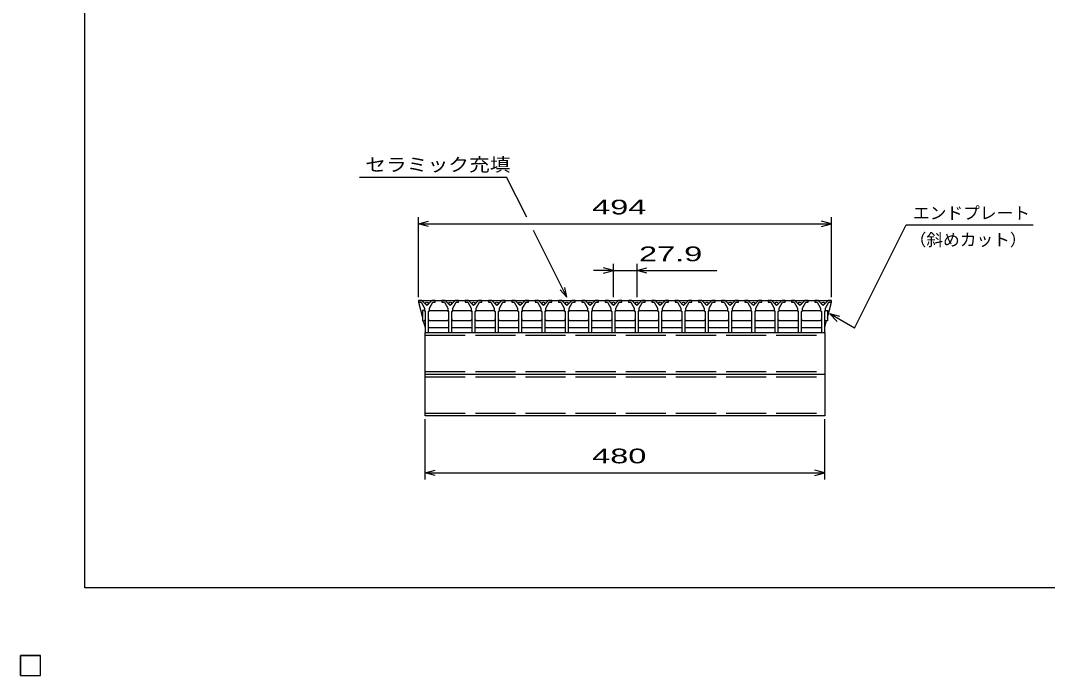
# Model space of a CAD drawing. Units: millimetres, scale not verified. Extents: x -1456 to 1389, y -1026 to 839.
# Drawn here: x -1456 to -227, y -1026 to -242 of the extents above; entities that cross this region are included whole.
import ezdxf
from ezdxf.enums import TextEntityAlignment as Align

# ---------------------------------------------------------------- set-up
doc = ezdxf.new("R2010")
doc.units = ezdxf.units.MM
doc.header["$LTSCALE"] = 8
doc.linetypes.add('DASHED', pattern=[7.5, 6, -1.5])
for name, color, linetype, lineweight in [('CADPAC_LAYER_0000', 150, 'Continuous', 25), ('CADPAC_LAYER_0016', 3, 'Continuous', 25), ('CADPAC_LAYER_0022', 2, 'Continuous', 25)]:
    doc.layers.add(name, color=color, linetype=linetype, lineweight=lineweight)
doc.styles.add('ベクトル', font='')
doc.styles.get('ベクトル').set_extended_font_data('ベクトル')

msp = doc.modelspace()

# ---------------------------------------------------------------- linework, layer by layer
at = {"layer": 'CADPAC_LAYER_0000'}
for p, q in [((-1379.2, -921.2), (-1379.2, 838.8)), ((1388.8, -921.2), (-1379.2, -921.2))]:
    msp.add_line(p, q, dxfattribs=at)
at = {"layer": 'CADPAC_LAYER_0016'}
for p, q in [((-979.8, -577.2), (-979.8, -579.2)), ((-975.8, -577.2), (-979.8, -577.2)), ((-979.8, -577.2), (-485.8, -577.2)), ((-979.8, -577.2), (-979.8, -579.2)), ((-969.8, -583.2), (-975.8, -577.2)), ((-963.8, -577.2), (-969.8, -583.2)), ((-959.8, -577.2), (-963.8, -577.2)), ((-959.8, -579.2), (-959.8, -577.2)), ((-951.9, -577.2), (-951.9, -579.2)), ((-947.9, -577.2), (-951.9, -577.2)), ((-941.9, -583.2), (-947.9, -577.2)), ((-935.9, -577.2), (-941.9, -583.2)), ((-931.9, -577.2), (-935.9, -577.2)), ((-931.9, -579.2), (-931.9, -577.2)), ((-924, -577.2), (-924, -579.2)), ((-920, -577.2), (-924, -577.2)), ((-914, -583.2), (-920, -577.2)), ((-908, -577.2), (-914, -583.2)), ((-904, -577.2), (-908, -577.2)), ((-904, -579.2), (-904, -577.2)), ((-896.1, -577.2), (-896.1, -579.2)), ((-892.1, -577.2), (-896.1, -577.2)), ((-886.1, -583.2), (-892.1, -577.2)), ((-880.1, -577.2), (-886.1, -583.2)), ((-876.1, -577.2), (-880.1, -577.2)), ((-876.1, -579.2), (-876.1, -577.2)), ((-868.2, -577.2), (-868.2, -579.2)), ((-864.2, -577.2), (-868.2, -577.2)), ((-858.2, -583.2), (-864.2, -577.2)), ((-852.2, -577.2), (-858.2, -583.2)), ((-848.2, -577.2), (-852.2, -577.2)), ((-848.2, -579.2), (-848.2, -577.2)), ((-840.3, -577.2), (-840.3, -579.2)), ((-836.3, -577.2), (-840.3, -577.2)), ((-830.3, -583.2), (-836.3, -577.2)), ((-824.3, -577.2), (-830.3, -583.2)), ((-820.3, -577.2), (-824.3, -577.2)), ((-820.3, -579.2), (-820.3, -577.2)), ((-812.4, -577.2), (-812.4, -579.2)), ((-808.4, -577.2), (-812.4, -577.2)), ((-802.4, -583.2), (-808.4, -577.2)), ((-796.4, -577.2), (-802.4, -583.2)), ((-792.4, -577.2), (-796.4, -577.2)), ((-792.4, -579.2), (-792.4, -577.2)), ((-784.5, -577.2), (-784.5, -579.2)), ((-780.5, -577.2), (-784.5, -577.2)), ((-774.5, -583.2), (-780.5, -577.2)), ((-768.5, -577.2), (-774.5, -583.2)), ((-764.5, -577.2), (-768.5, -577.2)), ((-764.5, -579.2), (-764.5, -577.2)), ((-756.6, -577.2), (-756.6, -579.2)), ((-752.6, -577.2), (-756.6, -577.2)), ((-746.6, -583.2), (-752.6, -577.2)), ((-740.6, -577.2), (-746.6, -583.2)), ((-736.6, -577.2), (-740.6, -577.2)), ((-736.6, -579.2), (-736.6, -577.2)), ((-728.7, -577.2), (-728.7, -579.2)), ((-724.7, -577.2), (-728.7, -577.2)), ((-718.7, -583.2), (-724.7, -577.2)), ((-712.7, -577.2), (-718.7, -583.2)), ((-708.7, -577.2), (-712.7, -577.2)), ((-708.7, -579.2), (-708.7, -577.2)), ((-700.8, -577.2), (-700.8, -579.2)), ((-696.8, -577.2), (-700.8, -577.2)), ((-690.8, -583.2), (-696.8, -577.2)), ((-684.8, -577.2), (-690.8, -583.2)), ((-680.8, -577.2), (-684.8, -577.2)), ((-680.8, -579.2), (-680.8, -577.2)), ((-672.9, -577.2), (-672.9, -579.2)), ((-668.9, -577.2), (-672.9, -577.2)), ((-662.9, -583.2), (-668.9, -577.2)), ((-656.9, -577.2), (-662.9, -583.2)), ((-652.9, -577.2), (-656.9, -577.2)), ((-652.9, -579.2), (-652.9, -577.2)), ((-645, -577.2), (-645, -579.2)), ((-641, -577.2), (-645, -577.2)), ((-635, -583.2), (-641, -577.2)), ((-629, -577.2), (-635, -583.2)), ((-625, -577.2), (-629, -577.2)), ((-625, -579.2), (-625, -577.2)), ((-617.1, -577.2), (-617.1, -579.2)), ((-613.1, -577.2), (-617.1, -577.2)), ((-607.1, -583.2), (-613.1, -577.2)), ((-601.1, -577.2), (-607.1, -583.2)), ((-597.1, -577.2), (-601.1, -577.2)), ((-597.1, -579.2), (-597.1, -577.2)), ((-589.2, -577.2), (-589.2, -579.2)), ((-585.2, -577.2), (-589.2, -577.2)), ((-579.2, -583.2), (-585.2, -577.2)), ((-573.2, -577.2), (-579.2, -583.2)), ((-569.2, -577.2), (-573.2, -577.2)), ((-569.2, -579.2), (-569.2, -577.2)), ((-561.3, -577.2), (-561.3, -579.2)), ((-557.3, -577.2), (-561.3, -577.2)), ((-551.3, -583.2), (-557.3, -577.2)), ((-545.3, -577.2), (-551.3, -583.2)), ((-541.3, -577.2), (-545.3, -577.2)), ((-541.3, -579.2), (-541.3, -577.2)), ((-533.4, -577.2), (-533.4, -579.2)), ((-529.4, -577.2), (-533.4, -577.2)), ((-523.4, -583.2), (-529.4, -577.2)), ((-517.4, -577.2), (-523.4, -583.2)), ((-513.4, -577.2), (-517.4, -577.2)), ((-513.4, -579.2), (-513.4, -577.2)), ((-505.8, -577.2), (-505.8, -579.2)), ((-501.8, -577.2), (-505.8, -577.2)), ((-495.8, -583.2), (-501.8, -577.2)), ((-489.8, -577.2), (-495.8, -583.2)), ((-485.8, -577.2), (-489.8, -577.2)), ((-485.8, -579.2), (-485.8, -577.2)), ((-979.8, -579.2), (-976.8, -579.2)), ((-979.8, -579.2), (-975.05, -597.587)), ((-976.8, -579.2), (-972.8, -586.2)), ((-973.05, -589.2), (-975.05, -589.2)), ((-975.05, -589.2), (-975.05, -601.2)), ((-972.05, -590.2), (-973.05, -589.2)), ((-972.8, -586.2), (-972.8, -589.2)), ((-972.8, -589.2), (-971.8, -590.2)), ((-967.8, -590.2), (-966.8, -589.2)), ((-967.55, -590.2), (-966.55, -589.2)), ((-966.8, -586.2), (-962.8, -579.2)), ((-966.8, -589.2), (-966.8, -586.2)), ((-966.55, -589.2), (-945.15, -589.2)), ((-962.8, -579.2), (-959.8, -579.2)), ((-951.9, -579.2), (-948.9, -579.2)), ((-948.9, -579.2), (-944.9, -586.2)), ((-945.15, -589.2), (-944.15, -590.2)), ((-944.9, -586.2), (-944.9, -589.2)), ((-944.9, -589.2), (-943.9, -590.2)), ((-939.9, -590.2), (-938.9, -589.2)), ((-939.65, -590.2), (-938.65, -589.2)), ((-938.9, -586.2), (-934.9, -579.2)), ((-938.9, -589.2), (-938.9, -586.2)), ((-938.65, -589.2), (-917.25, -589.2)), ((-934.9, -579.2), (-931.9, -579.2)), ((-924, -579.2), (-921, -579.2)), ((-921, -579.2), (-917, -586.2)), ((-917.25, -589.2), (-916.25, -590.2)), ((-917, -586.2), (-917, -589.2)), ((-917, -589.2), (-916, -590.2)), ((-912, -590.2), (-911, -589.2)), ((-911.75, -590.2), (-910.75, -589.2)), ((-911, -586.2), (-907, -579.2)), ((-911, -589.2), (-911, -586.2)), ((-910.75, -589.2), (-889.35, -589.2)), ((-907, -579.2), (-904, -579.2)), ((-896.1, -579.2), (-893.1, -579.2)), ((-893.1, -579.2), (-889.1, -586.2)), ((-889.35, -589.2), (-888.35, -590.2)), ((-889.1, -586.2), (-889.1, -589.2)), ((-889.1, -589.2), (-888.1, -590.2)), ((-884.1, -590.2), (-883.1, -589.2)), ((-883.85, -590.2), (-882.85, -589.2)), ((-883.1, -586.2), (-879.1, -579.2)), ((-883.1, -589.2), (-883.1, -586.2)), ((-882.85, -589.2), (-861.45, -589.2)), ((-879.1, -579.2), (-876.1, -579.2)), ((-868.2, -579.2), (-865.2, -579.2)), ((-865.2, -579.2), (-861.2, -586.2)), ((-861.45, -589.2), (-860.45, -590.2)), ((-861.2, -586.2), (-861.2, -589.2)), ((-861.2, -589.2), (-860.2, -590.2)), ((-856.2, -590.2), (-855.2, -589.2)), ((-855.95, -590.2), (-854.95, -589.2)), ((-855.2, -586.2), (-851.2, -579.2)), ((-855.2, -589.2), (-855.2, -586.2)), ((-854.95, -589.2), (-833.55, -589.2)), ((-851.2, -579.2), (-848.2, -579.2)), ((-840.3, -579.2), (-837.3, -579.2)), ((-837.3, -579.2), (-833.3, -586.2)), ((-833.55, -589.2), (-832.55, -590.2)), ((-833.3, -586.2), (-833.3, -589.2)), ((-833.3, -589.2), (-832.3, -590.2)), ((-828.3, -590.2), (-827.3, -589.2)), ((-828.05, -590.2), (-827.05, -589.2)), ((-827.3, -586.2), (-823.3, -579.2)), ((-827.3, -589.2), (-827.3, -586.2)), ((-827.05, -589.2), (-805.65, -589.2)), ((-823.3, -579.2), (-820.3, -579.2)), ((-812.4, -579.2), (-809.4, -579.2)), ((-809.4, -579.2), (-805.4, -586.2)), ((-805.65, -589.2), (-804.65, -590.2)), ((-805.4, -586.2), (-805.4, -589.2)), ((-805.4, -589.2), (-804.4, -590.2)), ((-800.4, -590.2), (-799.4, -589.2)), ((-800.15, -590.2), (-799.15, -589.2)), ((-799.4, -586.2), (-795.4, -579.2)), ((-799.4, -589.2), (-799.4, -586.2)), ((-799.15, -589.2), (-777.75, -589.2)), ((-795.4, -579.2), (-792.4, -579.2)), ((-784.5, -579.2), (-781.5, -579.2)), ((-781.5, -579.2), (-777.5, -586.2)), ((-777.75, -589.2), (-776.75, -590.2)), ((-777.5, -586.2), (-777.5, -589.2)), ((-777.5, -589.2), (-776.5, -590.2)), ((-772.5, -590.2), (-771.5, -589.2)), ((-772.25, -590.2), (-771.25, -589.2)), ((-771.5, -586.2), (-767.5, -579.2)), ((-771.5, -589.2), (-771.5, -586.2)), ((-771.25, -589.2), (-749.85, -589.2)), ((-767.5, -579.2), (-764.5, -579.2)), ((-756.6, -579.2), (-753.6, -579.2)), ((-753.6, -579.2), (-749.6, -586.2)), ((-749.85, -589.2), (-748.85, -590.2)), ((-749.6, -586.2), (-749.6, -589.2)), ((-749.6, -589.2), (-748.6, -590.2)), ((-744.6, -590.2), (-743.6, -589.2)), ((-744.35, -590.2), (-743.35, -589.2)), ((-743.6, -586.2), (-739.6, -579.2)), ((-743.6, -589.2), (-743.6, -586.2)), ((-743.35, -589.2), (-721.95, -589.2)), ((-739.6, -579.2), (-736.6, -579.2)), ((-728.7, -579.2), (-725.7, -579.2)), ((-725.7, -579.2), (-721.7, -586.2)), ((-721.95, -589.2), (-720.95, -590.2)), ((-721.7, -586.2), (-721.7, -589.2)), ((-721.7, -589.2), (-720.7, -590.2)), ((-716.7, -590.2), (-715.7, -589.2)), ((-716.45, -590.2), (-715.45, -589.2)), ((-715.7, -586.2), (-711.7, -579.2)), ((-715.7, -589.2), (-715.7, -586.2)), ((-715.45, -589.2), (-694.05, -589.2)), ((-711.7, -579.2), (-708.7, -579.2)), ((-700.8, -579.2), (-697.8, -579.2)), ((-697.8, -579.2), (-693.8, -586.2)), ((-694.05, -589.2), (-693.05, -590.2)), ((-693.8, -586.2), (-693.8, -589.2)), ((-693.8, -589.2), (-692.8, -590.2)), ((-688.8, -590.2), (-687.8, -589.2)), ((-688.55, -590.2), (-687.55, -589.2)), ((-687.8, -586.2), (-683.8, -579.2)), ((-687.8, -589.2), (-687.8, -586.2)), ((-687.55, -589.2), (-666.15, -589.2)), ((-683.8, -579.2), (-680.8, -579.2)), ((-672.9, -579.2), (-669.9, -579.2)), ((-669.9, -579.2), (-665.9, -586.2)), ((-666.15, -589.2), (-665.15, -590.2)), ((-665.9, -586.2), (-665.9, -589.2)), ((-665.9, -589.2), (-664.9, -590.2)), ((-660.9, -590.2), (-659.9, -589.2)), ((-660.65, -590.2), (-659.65, -589.2)), ((-659.9, -586.2), (-655.9, -579.2)), ((-659.9, -589.2), (-659.9, -586.2)), ((-659.65, -589.2), (-638.25, -589.2)), ((-655.9, -579.2), (-652.9, -579.2)), ((-645, -579.2), (-642, -579.2)), ((-642, -579.2), (-638, -586.2)), ((-638.25, -589.2), (-637.25, -590.2)), ((-638, -586.2), (-638, -589.2)), ((-638, -589.2), (-637, -590.2)), ((-633, -590.2), (-632, -589.2)), ((-632.75, -590.2), (-631.75, -589.2)), ((-632, -586.2), (-628, -579.2)), ((-632, -589.2), (-632, -586.2)), ((-631.75, -589.2), (-610.35, -589.2)), ((-628, -579.2), (-625, -579.2)), ((-617.1, -579.2), (-614.1, -579.2)), ((-614.1, -579.2), (-610.1, -586.2)), ((-610.35, -589.2), (-609.35, -590.2)), ((-610.1, -586.2), (-610.1, -589.2)), ((-610.1, -589.2), (-609.1, -590.2)), ((-605.1, -590.2), (-604.1, -589.2)), ((-604.85, -590.2), (-603.85, -589.2)), ((-604.1, -586.2), (-600.1, -579.2)), ((-604.1, -589.2), (-604.1, -586.2)), ((-603.85, -589.2), (-582.45, -589.2)), ((-600.1, -579.2), (-597.1, -579.2)), ((-589.2, -579.2), (-586.2, -579.2)), ((-586.2, -579.2), (-582.2, -586.2)), ((-582.45, -589.2), (-581.45, -590.2)), ((-582.2, -586.2), (-582.2, -589.2)), ((-582.2, -589.2), (-581.2, -590.2)), ((-577.2, -590.2), (-576.2, -589.2)), ((-576.95, -590.2), (-575.95, -589.2)), ((-576.2, -586.2), (-572.2, -579.2)), ((-576.2, -589.2), (-576.2, -586.2)), ((-575.95, -589.2), (-554.55, -589.2)), ((-572.2, -579.2), (-569.2, -579.2)), ((-561.3, -579.2), (-558.3, -579.2)), ((-558.3, -579.2), (-554.3, -586.2)), ((-554.55, -589.2), (-553.55, -590.2)), ((-554.3, -586.2), (-554.3, -589.2)), ((-554.3, -589.2), (-553.3, -590.2)), ((-549.3, -590.2), (-548.3, -589.2)), ((-549.05, -590.2), (-548.05, -589.2)), ((-548.3, -586.2), (-544.3, -579.2)), ((-548.3, -589.2), (-548.3, -586.2)), ((-548.05, -589.2), (-526.65, -589.2)), ((-544.3, -579.2), (-541.3, -579.2)), ((-533.4, -579.2), (-530.4, -579.2)), ((-530.4, -579.2), (-526.4, -586.2)), ((-526.65, -589.2), (-525.65, -590.2)), ((-526.4, -586.2), (-526.4, -589.2)), ((-526.4, -589.2), (-525.4, -590.2)), ((-521.4, -590.2), (-520.4, -589.2)), ((-521.15, -590.2), (-520.15, -589.2)), ((-520.4, -586.2), (-516.4, -579.2)), ((-520.4, -589.2), (-520.4, -586.2)), ((-520.15, -589.2), (-499.05, -589.2)), ((-516.4, -579.2), (-513.4, -579.2)), ((-505.8, -579.2), (-502.8, -579.2)), ((-502.8, -579.2), (-498.8, -586.2)), ((-499.05, -589.2), (-498.05, -590.2)), ((-498.8, -586.2), (-498.8, -589.2)), ((-498.8, -589.2), (-497.8, -590.2)), ((-493.8, -590.2), (-492.8, -589.2)), ((-493.55, -590.2), (-492.55, -589.2)), ((-492.8, -586.2), (-488.8, -579.2)), ((-492.8, -589.2), (-492.8, -586.2)), ((-492.55, -589.2), (-490.55, -589.2)), ((-490.55, -597.587), (-485.8, -579.2)), ((-490.55, -589.2), (-490.55, -601.2)), ((-488.8, -579.2), (-485.8, -579.2)), ((-975.05, -601.2), (-973.05, -601.2)), ((-974.117, -601.2), (-972.05, -609.2)), ((-973.05, -601.2), (-972.05, -600.2)), ((-971.8, -590.2), (-971.8, -615.2)), ((-967.8, -615.2), (-967.8, -590.2)), ((-966.55, -601.2), (-967.55, -600.2)), ((-945.15, -601.2), (-966.55, -601.2)), ((-944.15, -600.2), (-945.15, -601.2)), ((-943.9, -590.2), (-943.9, -615.2)), ((-939.9, -615.2), (-939.9, -590.2)), ((-938.65, -601.2), (-939.65, -600.2)), ((-917.25, -601.2), (-938.65, -601.2)), ((-916.25, -600.2), (-917.25, -601.2)), ((-916, -590.2), (-916, -615.2)), ((-912, -615.2), (-912, -590.2)), ((-910.75, -601.2), (-911.75, -600.2)), ((-889.35, -601.2), (-910.75, -601.2)), ((-888.35, -600.2), (-889.35, -601.2)), ((-888.1, -590.2), (-888.1, -615.2)), ((-884.1, -615.2), (-884.1, -590.2)), ((-882.85, -601.2), (-883.85, -600.2)), ((-861.45, -601.2), (-882.85, -601.2)), ((-860.45, -600.2), (-861.45, -601.2)), ((-860.2, -590.2), (-860.2, -615.2)), ((-856.2, -615.2), (-856.2, -590.2)), ((-854.95, -601.2), (-855.95, -600.2)), ((-833.55, -601.2), (-854.95, -601.2)), ((-832.55, -600.2), (-833.55, -601.2)), ((-832.3, -590.2), (-832.3, -615.2)), ((-828.3, -615.2), (-828.3, -590.2)), ((-827.05, -601.2), (-828.05, -600.2)), ((-805.65, -601.2), (-827.05, -601.2)), ((-804.65, -600.2), (-805.65, -601.2)), ((-804.4, -590.2), (-804.4, -615.2)), ((-800.4, -615.2), (-800.4, -590.2)), ((-799.15, -601.2), (-800.15, -600.2)), ((-777.75, -601.2), (-799.15, -601.2)), ((-776.75, -600.2), (-777.75, -601.2)), ((-776.5, -590.2), (-776.5, -615.2)), ((-772.5, -615.2), (-772.5, -590.2)), ((-771.25, -601.2), (-772.25, -600.2)), ((-749.85, -601.2), (-771.25, -601.2)), ((-748.85, -600.2), (-749.85, -601.2)), ((-748.6, -590.2), (-748.6, -615.2)), ((-744.6, -615.2), (-744.6, -590.2)), ((-743.35, -601.2), (-744.35, -600.2)), ((-721.95, -601.2), (-743.35, -601.2)), ((-720.95, -600.2), (-721.95, -601.2)), ((-720.7, -590.2), (-720.7, -615.2)), ((-716.7, -615.2), (-716.7, -590.2)), ((-715.45, -601.2), (-716.45, -600.2)), ((-694.05, -601.2), (-715.45, -601.2)), ((-693.05, -600.2), (-694.05, -601.2)), ((-692.8, -590.2), (-692.8, -615.2)), ((-688.8, -615.2), (-688.8, -590.2)), ((-687.55, -601.2), (-688.55, -600.2)), ((-666.15, -601.2), (-687.55, -601.2)), ((-665.15, -600.2), (-666.15, -601.2)), ((-664.9, -590.2), (-664.9, -615.2)), ((-660.9, -615.2), (-660.9, -590.2)), ((-659.65, -601.2), (-660.65, -600.2)), ((-638.25, -601.2), (-659.65, -601.2)), ((-637.25, -600.2), (-638.25, -601.2)), ((-637, -590.2), (-637, -615.2)), ((-633, -615.2), (-633, -590.2)), ((-631.75, -601.2), (-632.75, -600.2)), ((-610.35, -601.2), (-631.75, -601.2)), ((-609.35, -600.2), (-610.35, -601.2)), ((-609.1, -590.2), (-609.1, -615.2)), ((-605.1, -615.2), (-605.1, -590.2)), ((-603.85, -601.2), (-604.85, -600.2)), ((-582.45, -601.2), (-603.85, -601.2)), ((-581.45, -600.2), (-582.45, -601.2)), ((-581.2, -590.2), (-581.2, -615.2)), ((-577.2, -615.2), (-577.2, -590.2)), ((-575.95, -601.2), (-576.95, -600.2)), ((-554.55, -601.2), (-575.95, -601.2)), ((-553.55, -600.2), (-554.55, -601.2)), ((-553.3, -590.2), (-553.3, -615.2)), ((-549.3, -615.2), (-549.3, -590.2)), ((-548.05, -601.2), (-549.05, -600.2)), ((-526.65, -601.2), (-548.05, -601.2)), ((-525.65, -600.2), (-526.65, -601.2)), ((-525.4, -590.2), (-525.4, -615.2)), ((-521.4, -615.2), (-521.4, -590.2)), ((-520.15, -601.2), (-521.15, -600.2)), ((-499.05, -601.2), (-520.15, -601.2)), ((-498.05, -600.2), (-499.05, -601.2)), ((-497.8, -590.2), (-497.8, -615.2)), ((-493.8, -615.2), (-493.8, -590.2)), ((-492.55, -601.2), (-493.55, -600.2)), ((-493.55, -609.2), (-491.483, -601.2)), ((-490.55, -601.2), (-492.55, -601.2)), ((-967.55, -609.2), (-944.15, -609.2)), ((-939.65, -609.2), (-916.25, -609.2)), ((-911.75, -609.2), (-888.35, -609.2)), ((-883.85, -609.2), (-860.45, -609.2)), ((-855.95, -609.2), (-832.55, -609.2)), ((-828.05, -609.2), (-804.65, -609.2)), ((-800.15, -609.2), (-776.75, -609.2)), ((-772.25, -609.2), (-748.85, -609.2)), ((-744.35, -609.2), (-720.95, -609.2)), ((-716.45, -609.2), (-693.05, -609.2)), ((-688.55, -609.2), (-665.15, -609.2)), ((-660.65, -609.2), (-637.25, -609.2)), ((-632.75, -609.2), (-609.35, -609.2)), ((-604.85, -609.2), (-581.45, -609.2)), ((-576.95, -609.2), (-553.55, -609.2)), ((-549.05, -609.2), (-525.65, -609.2)), ((-521.15, -609.2), (-498.05, -609.2)), ((-971.8, -615.2), (-967.8, -615.2)), ((-971.8, -615.2), (-493.8, -615.2)), ((-971.8, -715.2), (-971.8, -615.2)), ((-943.9, -615.2), (-939.9, -615.2)), ((-916, -615.2), (-912, -615.2)), ((-888.1, -615.2), (-884.1, -615.2)), ((-860.2, -615.2), (-856.2, -615.2)), ((-832.3, -615.2), (-828.3, -615.2)), ((-804.4, -615.2), (-800.4, -615.2)), ((-776.5, -615.2), (-772.5, -615.2)), ((-748.6, -615.2), (-744.6, -615.2)), ((-720.7, -615.2), (-716.7, -615.2)), ((-692.8, -615.2), (-688.8, -615.2)), ((-664.9, -615.2), (-660.9, -615.2)), ((-637, -615.2), (-633, -615.2)), ((-609.1, -615.2), (-605.1, -615.2)), ((-581.2, -615.2), (-577.2, -615.2)), ((-553.3, -615.2), (-549.3, -615.2)), ((-525.4, -615.2), (-521.4, -615.2)), ((-497.8, -615.2), (-493.8, -615.2)), ((-493.8, -615.2), (-493.8, -715.2)), ((-971.8, -665.2), (-493.8, -665.2)), ((-493.8, -715.2), (-971.8, -715.2)), ((-1456, -1002), (-1432, -1002)), ((-1456, -1026), (-1456, -1002)), ((-1456, -1002), (-1432, -1002)), ((-1456, -1026), (-1456, -1002)), ((-1456, -1002), (-1432, -1002)), ((-1456, -1026), (-1456, -1002)), ((-1456, -1002), (-1432, -1002)), ((-1456, -1026), (-1456, -1002)), ((-1456, -1002), (-1432, -1002)), ((-1456, -1026), (-1456, -1002)), ((-1432, -1026), (-1432, -1002)), ((-1432, -1026), (-1432, -1002)), ((-1432, -1026), (-1432, -1002)), ((-1432, -1026), (-1432, -1002)), ((-1432, -1026), (-1432, -1002)), ((-1456, -1026), (-1432, -1026)), ((-1456, -1026), (-1432, -1026)), ((-1456, -1026), (-1432, -1026)), ((-1456, -1026), (-1432, -1026)), ((-1456, -1026), (-1432, -1026))]:
    msp.add_line(p, q, dxfattribs=at)
at = {"layer": 'CADPAC_LAYER_0016', "linetype": 'DASHED'}
for p, q in [((-971.8, -618.4), (-493.8, -618.4)), ((-971.8, -662), (-493.8, -662)), ((-971.8, -668.4), (-493.8, -668.4)), ((-971.8, -712), (-493.8, -712))]:
    msp.add_line(p, q, dxfattribs=at)
at = {"layer": 'CADPAC_LAYER_0016'}
for centre in [(-969.8, -580.7), (-941.9, -580.7), (-914, -580.7), (-886.1, -580.7), (-858.2, -580.7), (-830.3, -580.7), (-802.4, -580.7), (-774.5, -580.7), (-746.6, -580.7), (-718.7, -580.7), (-690.8, -580.7), (-662.9, -580.7), (-635, -580.7), (-607.1, -580.7), (-579.2, -580.7), (-551.3, -580.7), (-523.4, -580.7), (-495.8, -580.7)]:
    msp.add_circle(centre, 1.8, dxfattribs=at)
at = {"layer": 'CADPAC_LAYER_0022', "color": 4}
for p, q in [((-1050.4, -429.2), (-874.4, -429.2)), ((-850.4, -477.2), (-874.4, -429.2)), ((-979.8, -573.2), (-979.8, -477.2)), ((-485.8, -573.2), (-485.8, -477.2)), ((-979.8, -485.2), (-967.8, -482)), ((-967.8, -488.4), (-979.8, -485.2)), ((-979.8, -485.2), (-485.8, -485.2)), ((-485.8, -485.2), (-497.8, -482)), ((-497.8, -488.4), (-485.8, -485.2)), ((-458.2, -610.32), (-396.2, -486.32)), ((-396.2, -486.32), (-244.2, -486.32)), ((-802.4, -573.2), (-842.4, -493.2)), ((-746.6, -541.2), (-758.6, -538)), ((-746.6, -573.2), (-746.6, -533.2)), ((-718.7, -533.2), (-718.7, -573.2)), ((-718.7, -541.2), (-706.7, -538)), ((-746.6, -541.2), (-770.6, -541.2)), ((-758.6, -544.4), (-746.6, -541.2)), ((-746.6, -541.2), (-718.7, -541.2)), ((-706.7, -544.4), (-718.7, -541.2)), ((-718.7, -541.2), (-622.7, -541.2)), ((-802.4, -573.2), (-810.4, -564.4)), ((-802.4, -573.2), (-804.8, -561.52)), ((-475.8, -596.4), (-487.8, -593.2)), ((-479, -602), (-487.8, -593.2)), ((-458.2, -610.32), (-487.8, -593.2)), ((-971.8, -791.2), (-971.8, -719.2)), ((-493.8, -791.2), (-493.8, -719.2)), ((-971.8, -783.2), (-959.8, -780)), ((-959.8, -786.4), (-971.8, -783.2)), ((-971.8, -783.2), (-493.8, -783.2)), ((-493.8, -783.2), (-505.8, -780)), ((-505.8, -786.4), (-493.8, -783.2)), ((-1432, -1002), (-1456, -1002)), ((-1456, -1002), (-1456, -1026)), ((-1432, -1002), (-1456, -1002)), ((-1456, -1002), (-1456, -1026)), ((-1432, -1002), (-1456, -1002)), ((-1456, -1002), (-1456, -1026)), ((-1432, -1026), (-1432, -1002)), ((-1432, -1026), (-1432, -1002)), ((-1432, -1026), (-1432, -1002)), ((-1456, -1026), (-1432, -1026)), ((-1456, -1026), (-1432, -1026)), ((-1456, -1026), (-1432, -1026))]:
    msp.add_line(p, q, dxfattribs=at)
at = {"layer": 'CADPAC_LAYER_0022'}
for p, q in [((-1432, -1002), (-1456, -1002)), ((-1456, -1002), (-1456, -1026)), ((-1432, -1002), (-1456, -1002)), ((-1456, -1002), (-1456, -1026)), ((-1432, -1002), (-1456, -1002)), ((-1456, -1002), (-1456, -1026)), ((-1432, -1026), (-1432, -1002)), ((-1432, -1026), (-1432, -1002)), ((-1432, -1026), (-1432, -1002)), ((-1456, -1026), (-1432, -1026)), ((-1456, -1026), (-1432, -1026)), ((-1456, -1026), (-1432, -1026))]:
    msp.add_line(p, q, dxfattribs=at)

# ---------------------------------------------------------------- texts
at = {"layer": 'CADPAC_LAYER_0022', "style": 'ベクトル'}
for s, height, width, p in [('セラミック充填', 15.84, 1.15, (-1043.6, -414.4)), (' 494 ', 17.6, 1.65, (-782.8, -465.2)), (' 27.9 ', 17.6, 1.65, (-726.7, -521.2)), (' 480 ', 17.6, 1.65, (-782.8, -763.2))]:
    msp.add_text(s, height=height, dxfattribs=dict(at, width=width)).set_placement(p, align=Align.MIDDLE_LEFT)
for s, p in [('エンドプレート', (-388.2, -472.32)), ('（斜めカット）', (-392.2, -504.32))]:
    msp.add_text(s, height=14.66, dxfattribs=at).set_placement(p, align=Align.MIDDLE_LEFT)

doc.saveas('drawing.dxf')
